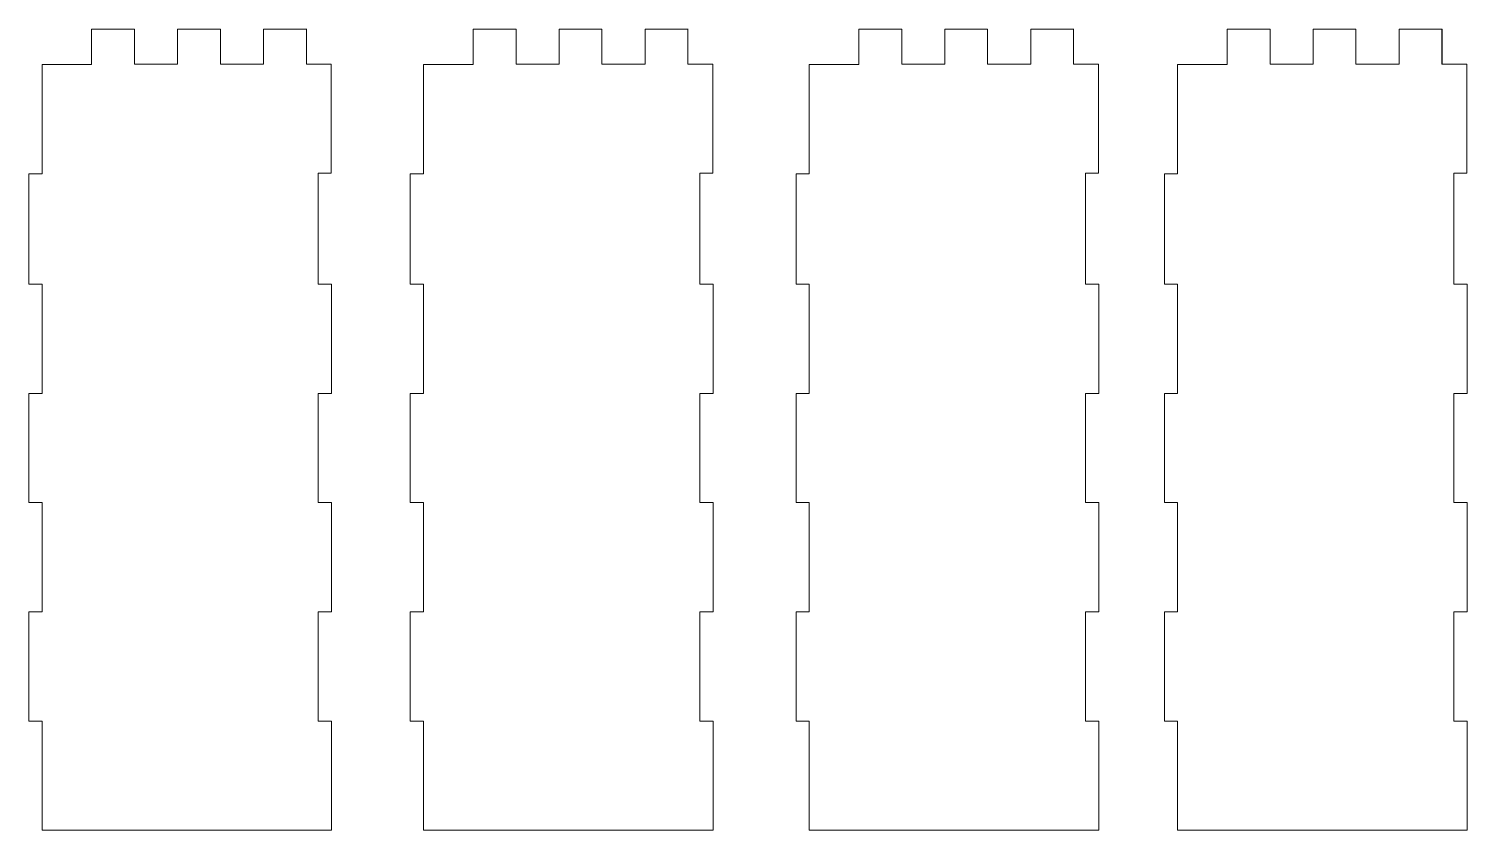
# Model space of a CAD drawing. Header units: inches. Extents: x 314 to 972, y -391 to -24.
import ezdxf

# ---------------------------------------------------------------- set-up
doc = ezdxf.new("R2010")
doc.units = ezdxf.units.IN
doc.header["$MEASUREMENT"] = 0
doc.layers.add('6mm MDF', color=7, linetype='Continuous')

msp = doc.modelspace()

# ---------------------------------------------------------------- linework, layer by layer
at = {"layer": '6mm MDF', "color": 250, "lineweight": 18, "true_color": 0x1c1c1b}
for points in [[(440.87, -23.97), (440.87, -39.97), (440.87, -40.14), (452.21, -40.14), (452.21, -90.14), (446.28, -90.14), (446.28, -140.97), (452.43, -140.97), (452.43, -190.97), (446.28, -190.97), (446.28, -240.97), (452.43, -240.97), (452.43, -290.97), (446.28, -290.97), (446.28, -340.97), (446.34, -340.97), (452.43, -340.97), (452.43, -390.97), (446.34, -390.97), (445.84, -390.97), (319.87, -390.97), (319.87, -340.97), (313.78, -340.97), (313.78, -290.97), (319.87, -290.97), (319.87, -240.97), (313.78, -240.97), (313.78, -190.97), (319.87, -190.97), (319.87, -140.97), (313.78, -140.97), (313.78, -90.37), (319.87, -90.37), (319.87, -40.37), (342.55, -40.27), (342.55, -40.11), (342.55, -24.11), (362.2, -24.11), (362.2, -40.11), (381.85, -40.11), (381.85, -24.11), (401.5, -24.11), (401.5, -40.11), (421.14, -40.11), (421.23, -40.11), (421.23, -24.11), (440.88, -24.11), (440.88, -40.11)], [(615.54, -23.97), (615.54, -39.97), (615.54, -40.14), (626.87, -40.14), (626.87, -90.14), (620.95, -90.14), (620.95, -140.97), (627.1, -140.97), (627.1, -190.97), (620.95, -190.97), (620.95, -240.97), (627.1, -240.97), (627.1, -290.97), (620.95, -290.97), (620.95, -340.97), (621.01, -340.97), (627.1, -340.97), (627.1, -390.97), (621.01, -390.97), (620.51, -390.97), (494.54, -390.97), (494.54, -340.97), (488.45, -340.97), (488.45, -290.97), (494.54, -290.97), (494.54, -240.97), (488.45, -240.97), (488.45, -190.97), (494.54, -190.97), (494.54, -140.97), (488.45, -140.97), (488.45, -90.37), (494.54, -90.37), (494.54, -40.37), (517.22, -40.27), (517.22, -40.11), (517.22, -24.11), (536.87, -24.11), (536.87, -40.11), (556.52, -40.11), (556.52, -24.11), (576.16, -24.11), (576.16, -40.11), (595.81, -40.11), (595.9, -40.11), (595.9, -24.11), (615.54, -24.11), (615.54, -40.11)], [(792.1, -23.97), (792.1, -39.97), (792.1, -40.14), (803.44, -40.14), (803.44, -90.14), (797.51, -90.14), (797.51, -140.97), (803.66, -140.97), (803.66, -190.97), (797.51, -190.97), (797.51, -240.97), (803.66, -240.97), (803.66, -290.97), (797.51, -290.97), (797.51, -340.97), (797.57, -340.97), (803.66, -340.97), (803.66, -390.97), (797.57, -390.97), (797.07, -390.97), (671.1, -390.97), (671.1, -340.97), (665.01, -340.97), (665.01, -290.97), (671.1, -290.97), (671.1, -240.97), (665.01, -240.97), (665.01, -190.97), (671.1, -190.97), (671.1, -140.97), (665.01, -140.97), (665.01, -90.37), (671.1, -90.37), (671.1, -40.37), (693.78, -40.27), (693.78, -40.11), (693.78, -24.11), (713.43, -24.11), (713.43, -40.11), (733.08, -40.11), (733.08, -24.11), (752.73, -24.11), (752.73, -40.11), (772.37, -40.11), (772.46, -40.11), (772.46, -24.11), (792.11, -24.11), (792.11, -40.11)], [(960.73, -23.97), (960.73, -39.97), (960.73, -40.14), (972.06, -40.14), (972.06, -90.14), (966.14, -90.14), (966.14, -140.97), (972.29, -140.97), (972.29, -190.97), (966.14, -190.97), (966.14, -240.97), (972.29, -240.97), (972.29, -290.97), (966.14, -290.97), (966.14, -340.97), (966.2, -340.97), (972.29, -340.97), (972.29, -390.97), (966.2, -390.97), (965.7, -390.97), (839.73, -390.97), (839.73, -340.97), (833.64, -340.97), (833.64, -290.97), (839.73, -290.97), (839.73, -240.97), (833.64, -240.97), (833.64, -190.97), (839.73, -190.97), (839.73, -140.97), (833.64, -140.97), (833.64, -90.37), (839.73, -90.37), (839.73, -40.37), (862.41, -40.27), (862.41, -40.11), (862.41, -24.11), (882.06, -24.11), (882.06, -40.11), (901.71, -40.11), (901.71, -24.11), (921.35, -24.11), (921.35, -40.11), (941, -40.11), (941.09, -40.11), (941.09, -24.11), (960.74, -24.11), (960.74, -40.11)]]:
    msp.add_lwpolyline(points, dxfattribs=at)

doc.saveas('drawing.dxf')
